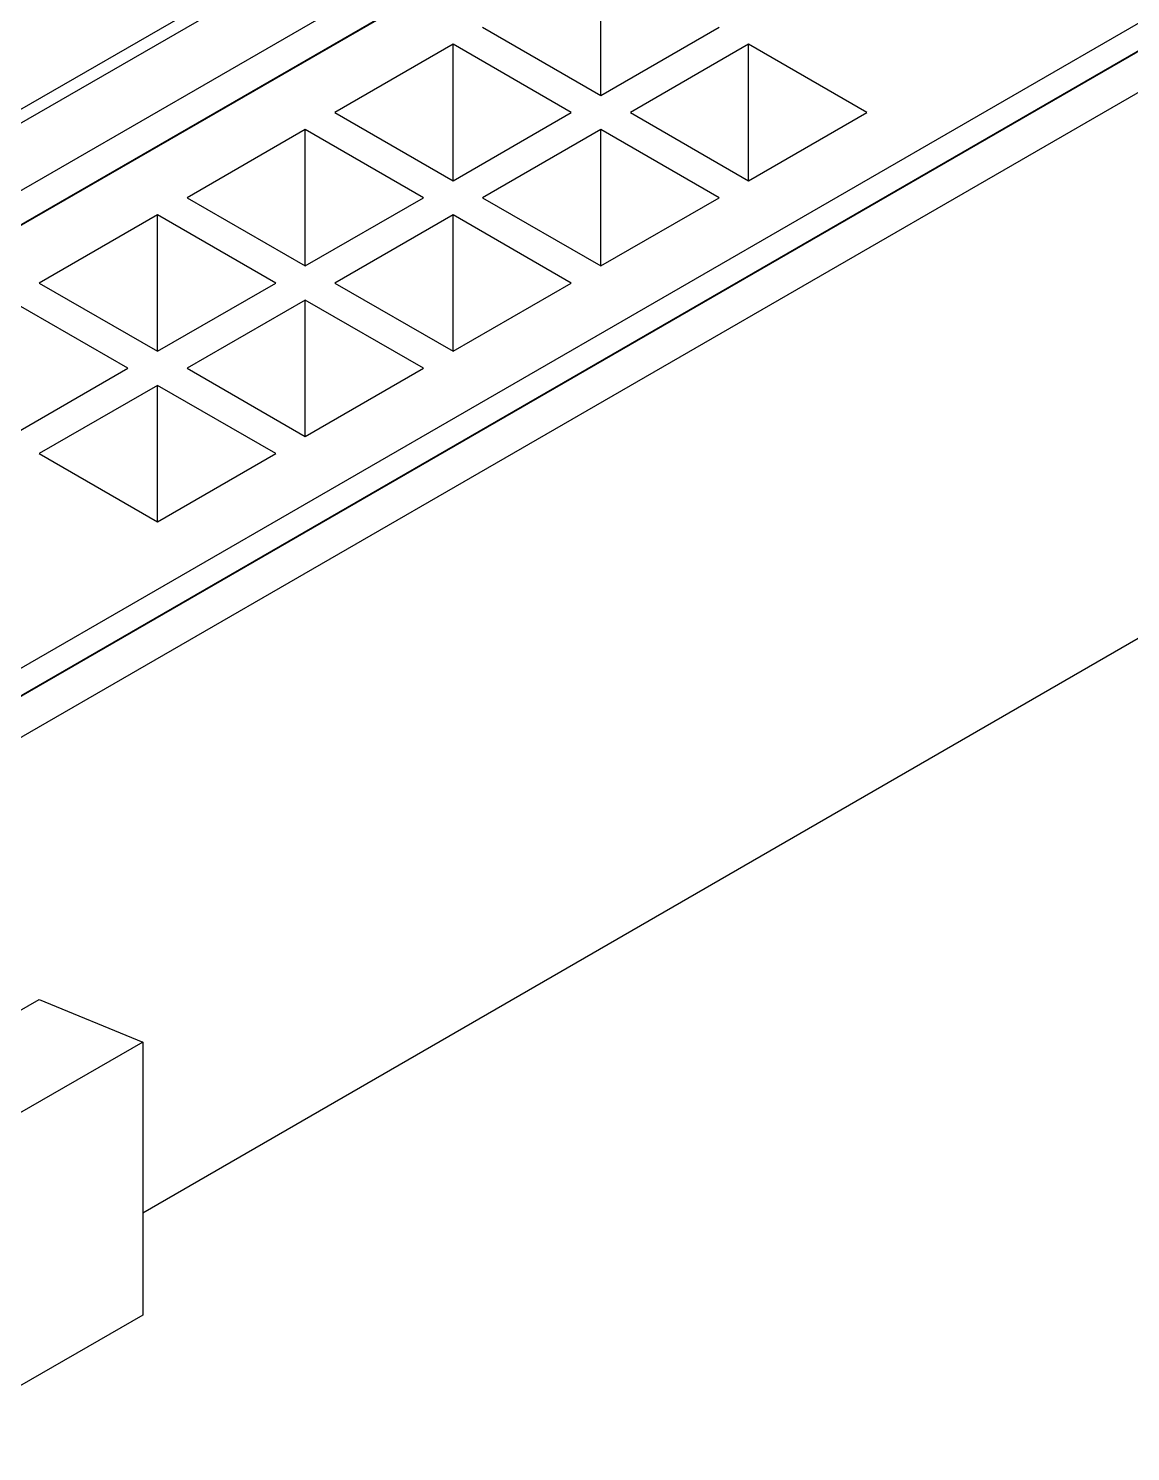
# Model space of a CAD drawing. Header units: millimetres. Extents: x 36 to 151, y 48 to 186.
# Drawn here: x 79.292 to 81.929, y 152.347 to 155.753 of the extents above; entities that cross this region are included whole.
import ezdxf

# ---------------------------------------------------------------- set-up
doc = ezdxf.new("R2010")
doc.units = ezdxf.units.MM

msp = doc.modelspace()

# ---------------------------------------------------------------- linework, layer by layer
at = {"color": 7, "linetype": 'Continuous', "lineweight": 25}
for p, q in [((87.4636, 160.2871), (75.8246, 153.568)), ((75.8529, 153.5517), (87.4919, 160.2707)), ((86.8838, 159.758), (76.56, 153.7982)), ((76.6307, 153.7574), (86.9545, 159.7172)), ((76.6307, 153.7558), (86.9545, 159.7156)), ((77.1257, 152.8169), (88.7647, 159.536)), ((87.8737, 159.1865), (77.5499, 153.2268)), ((77.6065, 153.1941), (87.9303, 159.1539)), ((77.6065, 153.1925), (87.9303, 159.1523)), ((79.5652, 152.9188), (86.5726, 156.9641)), ((80.6612, 155.5927), (80.6612, 155.9193)), ((80.3784, 155.756), (80.6612, 155.5927)), ((80.6612, 155.5927), (80.9441, 155.756)), ((80.3077, 155.7152), (80.0248, 155.5519)), ((80.5905, 155.5519), (80.3077, 155.7152)), ((80.3077, 155.3886), (80.3077, 155.7152)), ((81.0148, 155.7152), (80.7319, 155.5519)), ((81.2976, 155.5519), (81.0148, 155.7152)), ((81.0148, 155.3886), (81.0148, 155.7152)), ((80.0248, 155.5519), (80.3077, 155.3886)), ((80.3077, 155.3886), (80.5905, 155.5519)), ((80.7319, 155.5519), (81.0148, 155.3886)), ((81.0148, 155.3886), (81.2976, 155.5519)), ((79.9541, 155.5111), (79.6713, 155.3478)), ((80.237, 155.3478), (79.9541, 155.5111)), ((79.9541, 155.1845), (79.9541, 155.5111)), ((80.6612, 155.5111), (80.3784, 155.3478)), ((80.9441, 155.3478), (80.6612, 155.5111)), ((80.6612, 155.1845), (80.6612, 155.5111)), ((79.6713, 155.3478), (79.9541, 155.1845)), ((79.9541, 155.1845), (80.237, 155.3478)), ((80.3784, 155.3478), (80.6612, 155.1845)), ((80.6612, 155.1845), (80.9441, 155.3478)), ((79.6006, 155.307), (79.3177, 155.1437)), ((79.8834, 155.1437), (79.6006, 155.307)), ((79.6006, 154.9804), (79.6006, 155.307)), ((80.3077, 155.307), (80.0248, 155.1437)), ((80.5905, 155.1437), (80.3077, 155.307)), ((80.3077, 154.9804), (80.3077, 155.307)), ((79.3177, 155.1437), (79.6006, 154.9804)), ((79.6006, 154.9804), (79.8834, 155.1437)), ((80.0248, 155.1437), (80.3077, 154.9804)), ((80.3077, 154.9804), (80.5905, 155.1437)), ((79.5298, 154.9396), (79.247, 155.1029)), ((79.9541, 155.1029), (79.6713, 154.9396)), ((80.237, 154.9396), (79.9541, 155.1029)), ((79.9541, 154.7763), (79.9541, 155.1029)), ((79.247, 154.7763), (79.5298, 154.9396)), ((79.6713, 154.9396), (79.9541, 154.7763)), ((79.9541, 154.7763), (80.237, 154.9396)), ((79.6006, 154.8988), (79.3177, 154.7355)), ((79.8834, 154.7355), (79.6006, 154.8988)), ((79.6006, 154.5722), (79.6006, 154.8988)), ((79.3177, 154.7355), (79.6006, 154.5722)), ((79.6006, 154.5722), (79.8834, 154.7355)), ((78.8227, 153.1434), (79.3177, 153.4291)), ((79.3177, 153.4291), (79.5652, 153.3271)), ((79.5652, 153.3271), (78.9995, 153.0005)), ((79.5652, 153.3271), (79.5652, 152.6738)), ((79.5652, 152.6738), (78.9995, 152.3473))]:
    msp.add_line(p, q, dxfattribs=at)

doc.saveas('drawing.dxf')
